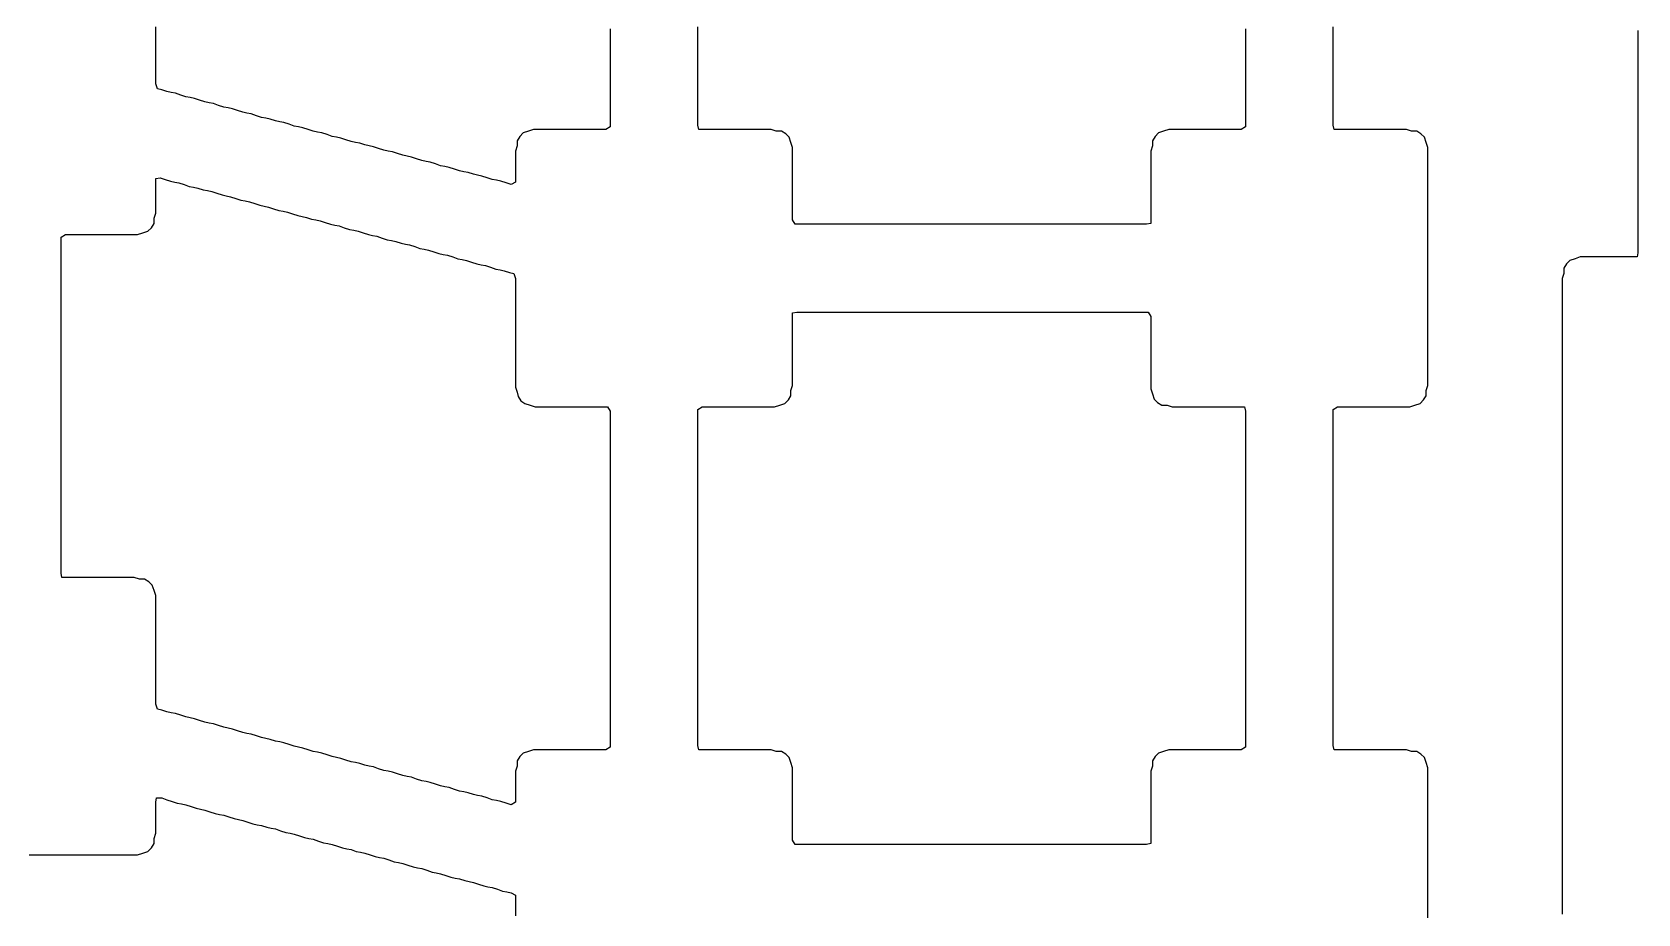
# Model space of a CAD drawing. Header units: metres. Extents: x 1 to 276, y -106 to -1.
# Drawn here: x 229.18 to 275.82, y -78.29 to -52.7 of the extents above; entities that cross this region are included whole.
import ezdxf

# ---------------------------------------------------------------- set-up
doc = ezdxf.new("R2010")
doc.units = ezdxf.units.M

msp = doc.modelspace()

# ---------------------------------------------------------------- linework, layer by layer
at = {"layer": 'PORON'}
for points in [[(245.975, -52.6), (245.975, -52.75), (245.975, -52.9), (245.975, -53.05), (245.975, -53.2), (245.975, -53.35), (245.975, -53.5), (245.975, -53.65), (245.975, -53.8), (245.975, -53.95), (245.975, -54.1), (245.975, -54.25), (245.975, -54.4), (245.975, -54.55), (245.975, -54.7), (245.975, -54.85), (245.975, -55), (245.975, -55.15), (245.975, -55.3), (245.975, -55.45), (245.85, -55.525), (245.7, -55.525), (245.55, -55.525), (245.4, -55.525), (245.25, -55.525), (245.1, -55.525), (244.95, -55.525), (244.8, -55.525), (244.65, -55.525), (244.5, -55.525), (244.35, -55.525), (244.2, -55.525), (244.05, -55.525), (243.9, -55.525), (243.75, -55.525), (243.6, -55.575), (243.45, -55.625), (243.35, -55.725), (243.275, -55.85), (243.275, -56), (243.225, -56.15), (243.225, -56.3), (243.225, -56.45), (243.225, -56.6), (243.225, -56.75), (243.225, -56.9), (243.225, -57.05), (243.1, -57.125), (242.95, -57.075), (242.8, -57.025), (242.675, -57), (242.55, -56.975), (242.4, -56.925), (242.25, -56.875), (242.125, -56.85), (242, -56.825), (241.85, -56.775), (241.725, -56.75), (241.6, -56.725), (241.45, -56.675), (241.3, -56.625), (241.175, -56.6), (241.05, -56.575), (240.9, -56.525), (240.75, -56.475), (240.625, -56.45), (240.5, -56.425), (240.35, -56.375), (240.2, -56.325), (240.075, -56.3), (239.95, -56.275), (239.8, -56.225), (239.65, -56.175), (239.525, -56.15), (239.4, -56.125), (239.25, -56.075), (239.1, -56.025), (238.975, -56), (238.85, -55.975), (238.7, -55.925), (238.575, -55.9), (238.45, -55.875), (238.3, -55.825), (238.15, -55.775), (238.025, -55.75), (237.9, -55.725), (237.75, -55.675), (237.6, -55.625), (237.475, -55.6), (237.35, -55.575), (237.2, -55.525), (237.05, -55.475), (236.925, -55.45), (236.8, -55.425), (236.65, -55.375), (236.5, -55.325), (236.375, -55.3), (236.25, -55.275), (236.1, -55.225), (235.975, -55.2), (235.85, -55.175), (235.7, -55.125), (235.55, -55.075), (235.425, -55.05), (235.3, -55.025), (235.15, -54.975), (235, -54.925), (234.875, -54.9), (234.75, -54.875), (234.6, -54.825), (234.45, -54.775), (234.325, -54.75), (234.2, -54.725), (234.05, -54.675), (233.9, -54.625), (233.775, -54.6), (233.65, -54.575), (233.5, -54.525), (233.35, -54.475), (233.225, -54.45), (233.1, -54.425), (232.95, -54.375), (232.825, -54.35), (232.775, -54.2), (232.775, -54.05), (232.775, -53.9), (232.775, -53.75), (232.775, -53.6), (232.775, -53.45), (232.775, -53.3), (232.775, -53.15), (232.775, -53), (232.775, -52.85), (232.775, -52.7), (232.775, -52.55)], [(264.425, -52.6), (264.425, -52.75), (264.425, -52.9), (264.425, -53.05), (264.425, -53.2), (264.425, -53.35), (264.425, -53.5), (264.425, -53.65), (264.425, -53.8), (264.425, -53.95), (264.425, -54.1), (264.425, -54.25), (264.425, -54.4), (264.425, -54.55), (264.425, -54.7), (264.425, -54.85), (264.425, -55), (264.425, -55.15), (264.425, -55.3), (264.425, -55.45), (264.3, -55.525), (264.15, -55.525), (264, -55.525), (263.85, -55.525), (263.7, -55.525), (263.55, -55.525), (263.4, -55.525), (263.25, -55.525), (263.1, -55.525), (262.95, -55.525), (262.8, -55.525), (262.65, -55.525), (262.5, -55.525), (262.35, -55.525), (262.2, -55.525), (262.05, -55.575), (261.9, -55.625), (261.8, -55.725), (261.725, -55.85), (261.725, -56), (261.675, -56.15), (261.675, -56.3), (261.675, -56.45), (261.675, -56.6), (261.675, -56.75), (261.675, -56.9), (261.675, -57.05), (261.675, -57.2), (261.675, -57.35), (261.675, -57.5), (261.675, -57.65), (261.675, -57.8), (261.675, -57.95), (261.675, -58.1), (261.675, -58.25), (261.55, -58.275), (261.4, -58.275), (261.25, -58.275), (261.1, -58.275), (260.95, -58.275), (260.8, -58.275), (260.65, -58.275), (260.5, -58.275), (260.35, -58.275), (260.2, -58.275), (260.05, -58.275), (259.9, -58.275), (259.75, -58.275), (259.6, -58.275), (259.45, -58.275), (259.3, -58.275), (259.15, -58.275), (259, -58.275), (258.85, -58.275), (258.7, -58.275), (258.55, -58.275), (258.4, -58.275), (258.25, -58.275), (258.1, -58.275), (257.95, -58.275), (257.8, -58.275), (257.65, -58.275), (257.5, -58.275), (257.35, -58.275), (257.2, -58.275), (257.05, -58.275), (256.9, -58.275), (256.75, -58.275), (256.6, -58.275), (256.45, -58.275), (256.3, -58.275), (256.15, -58.275), (256, -58.275), (255.85, -58.275), (255.7, -58.275), (255.55, -58.275), (255.4, -58.275), (255.25, -58.275), (255.1, -58.275), (254.95, -58.275), (254.8, -58.275), (254.65, -58.275), (254.5, -58.275), (254.35, -58.275), (254.2, -58.275), (254.05, -58.275), (253.9, -58.275), (253.75, -58.275), (253.6, -58.275), (253.45, -58.275), (253.3, -58.275), (253.15, -58.275), (253, -58.275), (252.85, -58.275), (252.7, -58.275), (252.55, -58.275), (252.4, -58.275), (252.25, -58.275), (252.1, -58.275), (251.95, -58.275), (251.8, -58.275), (251.65, -58.275), (251.5, -58.275), (251.35, -58.275), (251.275, -58.15), (251.275, -58), (251.275, -57.85), (251.275, -57.7), (251.275, -57.55), (251.275, -57.4), (251.275, -57.25), (251.275, -57.1), (251.275, -56.95), (251.275, -56.8), (251.275, -56.65), (251.275, -56.5), (251.275, -56.35), (251.275, -56.2), (251.275, -56.05), (251.225, -55.9), (251.175, -55.75), (251.075, -55.65), (250.95, -55.575), (250.8, -55.575), (250.65, -55.525), (250.5, -55.525), (250.35, -55.525), (250.2, -55.525), (250.05, -55.525), (249.9, -55.525), (249.75, -55.525), (249.6, -55.525), (249.45, -55.525), (249.3, -55.525), (249.15, -55.525), (249, -55.525), (248.85, -55.525), (248.7, -55.525), (248.55, -55.525), (248.525, -55.4), (248.525, -55.25), (248.525, -55.1), (248.525, -54.95), (248.525, -54.8), (248.525, -54.65), (248.525, -54.5), (248.525, -54.35), (248.525, -54.2), (248.525, -54.05), (248.525, -53.9), (248.525, -53.75), (248.525, -53.6), (248.525, -53.45), (248.525, -53.3), (248.525, -53.15), (248.525, -53), (248.525, -52.85), (248.525, -52.7), (248.525, -52.55)], [(269.725, -78.4), (269.725, -78.25), (269.725, -78.1), (269.725, -77.95), (269.725, -77.8), (269.725, -77.65), (269.725, -77.5), (269.725, -77.35), (269.725, -77.2), (269.725, -77.05), (269.725, -76.9), (269.725, -76.75), (269.725, -76.6), (269.725, -76.45), (269.725, -76.3), (269.725, -76.15), (269.725, -76), (269.725, -75.85), (269.725, -75.7), (269.725, -75.55), (269.725, -75.4), (269.725, -75.25), (269.725, -75.1), (269.725, -74.95), (269.725, -74.8), (269.725, -74.65), (269.725, -74.5), (269.725, -74.35), (269.725, -74.2), (269.725, -74.05), (269.675, -73.9), (269.625, -73.75), (269.525, -73.65), (269.4, -73.575), (269.25, -73.575), (269.1, -73.525), (268.95, -73.525), (268.8, -73.525), (268.65, -73.525), (268.5, -73.525), (268.35, -73.525), (268.2, -73.525), (268.05, -73.525), (267.9, -73.525), (267.75, -73.525), (267.6, -73.525), (267.45, -73.525), (267.3, -73.525), (267.15, -73.525), (267, -73.525), (266.975, -73.4), (266.975, -73.25), (266.975, -73.1), (266.975, -72.95), (266.975, -72.8), (266.975, -72.65), (266.975, -72.5), (266.975, -72.35), (266.975, -72.2), (266.975, -72.05), (266.975, -71.9), (266.975, -71.75), (266.975, -71.6), (266.975, -71.45), (266.975, -71.3), (266.975, -71.15), (266.975, -71), (266.975, -70.85), (266.975, -70.7), (266.975, -70.55), (266.975, -70.4), (266.975, -70.25), (266.975, -70.1), (266.975, -69.95), (266.975, -69.8), (266.975, -69.65), (266.975, -69.5), (266.975, -69.35), (266.975, -69.2), (266.975, -69.05), (266.975, -68.9), (266.975, -68.75), (266.975, -68.6), (266.975, -68.45), (266.975, -68.3), (266.975, -68.15), (266.975, -68), (266.975, -67.85), (266.975, -67.7), (266.975, -67.55), (266.975, -67.4), (266.975, -67.25), (266.975, -67.1), (266.975, -66.95), (266.975, -66.8), (266.975, -66.65), (266.975, -66.5), (266.975, -66.35), (266.975, -66.2), (266.975, -66.05), (266.975, -65.9), (266.975, -65.75), (266.975, -65.6), (266.975, -65.45), (266.975, -65.3), (266.975, -65.15), (266.975, -65), (266.975, -64.85), (266.975, -64.7), (266.975, -64.55), (266.975, -64.4), (266.975, -64.25), (266.975, -64.1), (266.975, -63.95), (266.975, -63.8), (266.975, -63.65), (267.1, -63.575), (267.25, -63.575), (267.4, -63.575), (267.55, -63.575), (267.7, -63.575), (267.85, -63.575), (268, -63.575), (268.15, -63.575), (268.3, -63.575), (268.45, -63.575), (268.6, -63.575), (268.75, -63.575), (268.9, -63.575), (269.05, -63.575), (269.2, -63.575), (269.35, -63.525), (269.5, -63.475), (269.6, -63.375), (269.675, -63.25), (269.675, -63.1), (269.725, -62.95), (269.725, -62.8), (269.725, -62.65), (269.725, -62.5), (269.725, -62.35), (269.725, -62.2), (269.725, -62.05), (269.725, -61.9), (269.725, -61.75), (269.725, -61.6), (269.725, -61.45), (269.725, -61.3), (269.725, -61.15), (269.725, -61), (269.725, -60.85), (269.725, -60.7), (269.725, -60.55), (269.725, -60.4), (269.725, -60.25), (269.725, -60.1), (269.725, -59.95), (269.725, -59.8), (269.725, -59.65), (269.725, -59.5), (269.725, -59.35), (269.725, -59.2), (269.725, -59.05), (269.725, -58.9), (269.725, -58.75), (269.725, -58.6), (269.725, -58.45), (269.725, -58.3), (269.725, -58.15), (269.725, -58), (269.725, -57.85), (269.725, -57.7), (269.725, -57.55), (269.725, -57.4), (269.725, -57.25), (269.725, -57.1), (269.725, -56.95), (269.725, -56.8), (269.725, -56.65), (269.725, -56.5), (269.725, -56.35), (269.725, -56.2), (269.725, -56.05), (269.675, -55.9), (269.625, -55.75), (269.525, -55.65), (269.4, -55.575), (269.25, -55.575), (269.1, -55.525), (268.95, -55.525), (268.8, -55.525), (268.65, -55.525), (268.5, -55.525), (268.35, -55.525), (268.2, -55.525), (268.05, -55.525), (267.9, -55.525), (267.75, -55.525), (267.6, -55.525), (267.45, -55.525), (267.3, -55.525), (267.15, -55.525), (267, -55.525), (266.975, -55.4), (266.975, -55.25), (266.975, -55.1), (266.975, -54.95), (266.975, -54.8), (266.975, -54.65), (266.975, -54.5), (266.975, -54.35), (266.975, -54.2), (266.975, -54.05), (266.975, -53.9), (266.975, -53.75), (266.975, -53.6), (266.975, -53.45), (266.975, -53.3), (266.975, -53.15), (266.975, -53), (266.975, -52.85), (266.975, -52.7), (266.975, -52.55)], [(275.825, -52.65), (275.825, -52.8), (275.825, -52.95), (275.825, -53.1), (275.825, -53.25), (275.825, -53.4), (275.825, -53.55), (275.825, -53.7), (275.825, -53.85), (275.825, -54), (275.825, -54.15), (275.825, -54.3), (275.825, -54.45), (275.825, -54.6), (275.825, -54.75), (275.825, -54.9), (275.825, -55.05), (275.825, -55.2), (275.825, -55.35), (275.825, -55.5), (275.825, -55.65), (275.825, -55.8), (275.825, -55.95), (275.825, -56.1), (275.825, -56.25), (275.825, -56.4), (275.825, -56.55), (275.825, -56.7), (275.825, -56.85), (275.825, -57), (275.825, -57.15), (275.825, -57.3), (275.825, -57.45), (275.825, -57.6), (275.825, -57.75), (275.825, -57.9), (275.825, -58.05), (275.825, -58.2), (275.825, -58.35), (275.825, -58.5), (275.825, -58.65), (275.825, -58.8), (275.825, -58.95), (275.825, -59.1), (275.8, -59.225), (275.65, -59.225), (275.5, -59.225), (275.35, -59.225), (275.2, -59.225), (275.05, -59.225), (274.9, -59.225), (274.75, -59.225), (274.6, -59.225), (274.45, -59.225), (274.3, -59.225), (274.15, -59.225), (274, -59.275), (273.85, -59.325), (273.75, -59.425), (273.675, -59.55), (273.675, -59.7), (273.625, -59.85), (273.625, -60), (273.625, -60.15), (273.625, -60.3), (273.625, -60.45), (273.625, -60.6), (273.625, -60.75), (273.625, -60.9), (273.625, -61.05), (273.625, -61.2), (273.625, -61.35), (273.625, -61.5), (273.625, -61.65), (273.625, -61.8), (273.625, -61.95), (273.625, -62.1), (273.625, -62.25), (273.625, -62.4), (273.625, -62.55), (273.625, -62.7), (273.625, -62.85), (273.625, -63), (273.625, -63.15), (273.625, -63.3), (273.625, -63.45), (273.625, -63.6), (273.625, -63.75), (273.625, -63.9), (273.625, -64.05), (273.625, -64.2), (273.625, -64.35), (273.625, -64.5), (273.625, -64.65), (273.625, -64.8), (273.625, -64.95), (273.625, -65.1), (273.625, -65.25), (273.625, -65.4), (273.625, -65.55), (273.625, -65.7), (273.625, -65.85), (273.625, -66), (273.625, -66.15), (273.625, -66.3), (273.625, -66.45), (273.625, -66.6), (273.625, -66.75), (273.625, -66.9), (273.625, -67.05), (273.625, -67.2), (273.625, -67.35), (273.625, -67.5), (273.625, -67.65), (273.625, -67.8), (273.625, -67.95), (273.625, -68.1), (273.625, -68.25), (273.625, -68.4), (273.625, -68.55), (273.625, -68.7), (273.625, -68.85), (273.625, -69), (273.625, -69.15), (273.625, -69.3), (273.625, -69.45), (273.625, -69.6), (273.625, -69.75), (273.625, -69.9), (273.625, -70.05), (273.625, -70.2), (273.625, -70.35), (273.625, -70.5), (273.625, -70.65), (273.625, -70.8), (273.625, -70.95), (273.625, -71.1), (273.625, -71.25), (273.625, -71.4), (273.625, -71.55), (273.625, -71.7), (273.625, -71.85), (273.625, -72), (273.625, -72.15), (273.625, -72.3), (273.625, -72.45), (273.625, -72.6), (273.625, -72.75), (273.625, -72.9), (273.625, -73.05), (273.625, -73.2), (273.625, -73.35), (273.625, -73.5), (273.625, -73.65), (273.625, -73.8), (273.625, -73.95), (273.625, -74.1), (273.625, -74.25), (273.625, -74.4), (273.625, -74.55), (273.625, -74.7), (273.625, -74.85), (273.625, -75), (273.625, -75.15), (273.625, -75.3), (273.625, -75.45), (273.625, -75.6), (273.625, -75.75), (273.625, -75.9), (273.625, -76.05), (273.625, -76.2), (273.625, -76.35), (273.625, -76.5), (273.625, -76.65), (273.625, -76.8), (273.625, -76.95), (273.625, -77.1), (273.625, -77.25), (273.625, -77.4), (273.625, -77.55), (273.625, -77.7), (273.625, -77.85), (273.625, -78), (273.625, -78.15), (273.625, -78.3)], [(229.1, -76.575), (229.25, -76.575), (229.4, -76.575), (229.55, -76.575), (229.7, -76.575), (229.85, -76.575), (230, -76.575), (230.15, -76.575), (230.3, -76.575), (230.45, -76.575), (230.6, -76.575), (230.75, -76.575), (230.9, -76.575), (231.05, -76.575), (231.2, -76.575), (231.35, -76.575), (231.5, -76.575), (231.65, -76.575), (231.8, -76.575), (231.95, -76.575), (232.1, -76.575), (232.25, -76.575), (232.4, -76.525), (232.55, -76.475), (232.65, -76.375), (232.725, -76.25), (232.725, -76.1), (232.775, -75.95), (232.775, -75.8), (232.775, -75.65), (232.775, -75.5), (232.775, -75.35), (232.775, -75.2), (232.775, -75.05), (232.8, -74.925), (232.95, -74.925), (233.1, -74.975), (233.25, -75.025), (233.4, -75.075), (233.525, -75.1), (233.65, -75.125), (233.8, -75.175), (233.95, -75.225), (234.075, -75.25), (234.2, -75.275), (234.35, -75.325), (234.5, -75.375), (234.625, -75.4), (234.75, -75.425), (234.9, -75.475), (235.05, -75.525), (235.175, -75.55), (235.3, -75.575), (235.45, -75.625), (235.6, -75.675), (235.725, -75.7), (235.85, -75.725), (236, -75.775), (236.125, -75.8), (236.25, -75.825), (236.4, -75.875), (236.55, -75.925), (236.675, -75.95), (236.8, -75.975), (236.95, -76.025), (237.1, -76.075), (237.225, -76.1), (237.35, -76.125), (237.5, -76.175), (237.65, -76.225), (237.775, -76.25), (237.9, -76.275), (238.05, -76.325), (238.2, -76.375), (238.325, -76.4), (238.45, -76.425), (238.6, -76.475), (238.725, -76.5), (238.85, -76.525), (239, -76.575), (239.15, -76.625), (239.275, -76.65), (239.4, -76.675), (239.55, -76.725), (239.7, -76.775), (239.825, -76.8), (239.95, -76.825), (240.1, -76.875), (240.25, -76.925), (240.375, -76.95), (240.5, -76.975), (240.65, -77.025), (240.8, -77.075), (240.925, -77.1), (241.05, -77.125), (241.2, -77.175), (241.35, -77.225), (241.475, -77.25), (241.6, -77.275), (241.75, -77.325), (241.875, -77.35), (242, -77.375), (242.15, -77.425), (242.3, -77.475), (242.425, -77.5), (242.55, -77.525), (242.7, -77.575), (242.85, -77.625), (242.975, -77.65), (243.1, -77.675), (243.225, -77.75), (243.225, -77.9), (243.225, -78.05), (243.225, -78.2), (243.225, -78.35)]]:
    msp.add_lwpolyline(points, dxfattribs=at)
for points in [[(232.775, -56.95), (232.9, -56.925), (233.05, -56.975), (233.2, -57.025), (233.325, -57.05), (233.45, -57.075), (233.6, -57.125), (233.75, -57.175), (233.875, -57.2), (234, -57.225), (234.15, -57.275), (234.275, -57.3), (234.4, -57.325), (234.55, -57.375), (234.7, -57.425), (234.825, -57.45), (234.95, -57.475), (235.1, -57.525), (235.25, -57.575), (235.375, -57.6), (235.5, -57.625), (235.65, -57.675), (235.8, -57.725), (235.925, -57.75), (236.05, -57.775), (236.2, -57.825), (236.35, -57.875), (236.475, -57.9), (236.6, -57.925), (236.75, -57.975), (236.9, -58.025), (237.025, -58.05), (237.15, -58.075), (237.3, -58.125), (237.425, -58.15), (237.55, -58.175), (237.7, -58.225), (237.85, -58.275), (237.975, -58.3), (238.1, -58.325), (238.25, -58.375), (238.4, -58.425), (238.525, -58.45), (238.65, -58.475), (238.8, -58.525), (238.95, -58.575), (239.075, -58.6), (239.2, -58.625), (239.35, -58.675), (239.5, -58.725), (239.625, -58.75), (239.75, -58.775), (239.9, -58.825), (240.025, -58.85), (240.15, -58.875), (240.3, -58.925), (240.45, -58.975), (240.575, -59), (240.7, -59.025), (240.85, -59.075), (241, -59.125), (241.125, -59.15), (241.25, -59.175), (241.4, -59.225), (241.55, -59.275), (241.675, -59.3), (241.8, -59.325), (241.95, -59.375), (242.1, -59.425), (242.225, -59.45), (242.35, -59.475), (242.5, -59.525), (242.65, -59.575), (242.775, -59.6), (242.9, -59.625), (243.05, -59.675), (243.175, -59.7), (243.225, -59.85), (243.225, -60), (243.225, -60.15), (243.225, -60.3), (243.225, -60.45), (243.225, -60.6), (243.225, -60.75), (243.225, -60.9), (243.225, -61.05), (243.225, -61.2), (243.225, -61.35), (243.225, -61.5), (243.225, -61.65), (243.225, -61.8), (243.225, -61.95), (243.225, -62.1), (243.225, -62.25), (243.225, -62.4), (243.225, -62.55), (243.225, -62.7), (243.225, -62.85), (243.225, -63), (243.275, -63.15), (243.3, -63.275), (243.375, -63.4), (243.5, -63.475), (243.65, -63.525), (243.8, -63.575), (243.95, -63.575), (244.1, -63.575), (244.25, -63.575), (244.4, -63.575), (244.55, -63.575), (244.7, -63.575), (244.85, -63.575), (245, -63.575), (245.15, -63.575), (245.3, -63.575), (245.45, -63.575), (245.6, -63.575), (245.75, -63.575), (245.9, -63.575), (245.975, -63.7), (245.975, -63.85), (245.975, -64), (245.975, -64.15), (245.975, -64.3), (245.975, -64.45), (245.975, -64.6), (245.975, -64.75), (245.975, -64.9), (245.975, -65.05), (245.975, -65.2), (245.975, -65.35), (245.975, -65.5), (245.975, -65.65), (245.975, -65.8), (245.975, -65.95), (245.975, -66.1), (245.975, -66.25), (245.975, -66.4), (245.975, -66.55), (245.975, -66.7), (245.975, -66.85), (245.975, -67), (245.975, -67.15), (245.975, -67.3), (245.975, -67.45), (245.975, -67.6), (245.975, -67.75), (245.975, -67.9), (245.975, -68.05), (245.975, -68.2), (245.975, -68.35), (245.975, -68.5), (245.975, -68.65), (245.975, -68.8), (245.975, -68.95), (245.975, -69.1), (245.975, -69.25), (245.975, -69.4), (245.975, -69.55), (245.975, -69.7), (245.975, -69.85), (245.975, -70), (245.975, -70.15), (245.975, -70.3), (245.975, -70.45), (245.975, -70.6), (245.975, -70.75), (245.975, -70.9), (245.975, -71.05), (245.975, -71.2), (245.975, -71.35), (245.975, -71.5), (245.975, -71.65), (245.975, -71.8), (245.975, -71.95), (245.975, -72.1), (245.975, -72.25), (245.975, -72.4), (245.975, -72.55), (245.975, -72.7), (245.975, -72.85), (245.975, -73), (245.975, -73.15), (245.975, -73.3), (245.975, -73.45), (245.85, -73.525), (245.7, -73.525), (245.55, -73.525), (245.4, -73.525), (245.25, -73.525), (245.1, -73.525), (244.95, -73.525), (244.8, -73.525), (244.65, -73.525), (244.5, -73.525), (244.35, -73.525), (244.2, -73.525), (244.05, -73.525), (243.9, -73.525), (243.75, -73.525), (243.6, -73.575), (243.45, -73.625), (243.35, -73.725), (243.275, -73.85), (243.275, -74), (243.225, -74.15), (243.225, -74.3), (243.225, -74.45), (243.225, -74.6), (243.225, -74.75), (243.225, -74.9), (243.225, -75.05), (243.1, -75.125), (242.95, -75.075), (242.8, -75.025), (242.675, -75), (242.55, -74.975), (242.4, -74.925), (242.25, -74.875), (242.125, -74.85), (242, -74.825), (241.85, -74.775), (241.725, -74.75), (241.6, -74.725), (241.45, -74.675), (241.3, -74.625), (241.175, -74.6), (241.05, -74.575), (240.9, -74.525), (240.75, -74.475), (240.625, -74.45), (240.5, -74.425), (240.35, -74.375), (240.2, -74.325), (240.075, -74.3), (239.95, -74.275), (239.8, -74.225), (239.65, -74.175), (239.525, -74.15), (239.4, -74.125), (239.25, -74.075), (239.1, -74.025), (238.975, -74), (238.85, -73.975), (238.7, -73.925), (238.575, -73.9), (238.45, -73.875), (238.3, -73.825), (238.15, -73.775), (238.025, -73.75), (237.9, -73.725), (237.75, -73.675), (237.6, -73.625), (237.475, -73.6), (237.35, -73.575), (237.2, -73.525), (237.05, -73.475), (236.925, -73.45), (236.8, -73.425), (236.65, -73.375), (236.5, -73.325), (236.375, -73.3), (236.25, -73.275), (236.1, -73.225), (235.975, -73.2), (235.85, -73.175), (235.7, -73.125), (235.55, -73.075), (235.425, -73.05), (235.3, -73.025), (235.15, -72.975), (235, -72.925), (234.875, -72.9), (234.75, -72.875), (234.6, -72.825), (234.45, -72.775), (234.325, -72.75), (234.2, -72.725), (234.05, -72.675), (233.9, -72.625), (233.775, -72.6), (233.65, -72.575), (233.5, -72.525), (233.35, -72.475), (233.225, -72.45), (233.1, -72.425), (232.95, -72.375), (232.825, -72.35), (232.775, -72.2), (232.775, -72.05), (232.775, -71.9), (232.775, -71.75), (232.775, -71.6), (232.775, -71.45), (232.775, -71.3), (232.775, -71.15), (232.775, -71), (232.775, -70.85), (232.775, -70.7), (232.775, -70.55), (232.775, -70.4), (232.775, -70.25), (232.775, -70.1), (232.775, -69.95), (232.775, -69.8), (232.775, -69.65), (232.775, -69.5), (232.775, -69.35), (232.775, -69.2), (232.775, -69.05), (232.725, -68.9), (232.675, -68.75), (232.575, -68.65), (232.45, -68.575), (232.3, -68.575), (232.15, -68.525), (232, -68.525), (231.85, -68.525), (231.7, -68.525), (231.55, -68.525), (231.4, -68.525), (231.25, -68.525), (231.1, -68.525), (230.95, -68.525), (230.8, -68.525), (230.65, -68.525), (230.5, -68.525), (230.35, -68.525), (230.2, -68.525), (230.05, -68.525), (230.025, -68.4), (230.025, -68.25), (230.025, -68.1), (230.025, -67.95), (230.025, -67.8), (230.025, -67.65), (230.025, -67.5), (230.025, -67.35), (230.025, -67.2), (230.025, -67.05), (230.025, -66.9), (230.025, -66.75), (230.025, -66.6), (230.025, -66.45), (230.025, -66.3), (230.025, -66.15), (230.025, -66), (230.025, -65.85), (230.025, -65.7), (230.025, -65.55), (230.025, -65.4), (230.025, -65.25), (230.025, -65.1), (230.025, -64.95), (230.025, -64.8), (230.025, -64.65), (230.025, -64.5), (230.025, -64.35), (230.025, -64.2), (230.025, -64.05), (230.025, -63.9), (230.025, -63.75), (230.025, -63.6), (230.025, -63.45), (230.025, -63.3), (230.025, -63.15), (230.025, -63), (230.025, -62.85), (230.025, -62.7), (230.025, -62.55), (230.025, -62.4), (230.025, -62.25), (230.025, -62.1), (230.025, -61.95), (230.025, -61.8), (230.025, -61.65), (230.025, -61.5), (230.025, -61.35), (230.025, -61.2), (230.025, -61.05), (230.025, -60.9), (230.025, -60.75), (230.025, -60.6), (230.025, -60.45), (230.025, -60.3), (230.025, -60.15), (230.025, -60), (230.025, -59.85), (230.025, -59.7), (230.025, -59.55), (230.025, -59.4), (230.025, -59.25), (230.025, -59.1), (230.025, -58.95), (230.025, -58.8), (230.025, -58.65), (230.15, -58.575), (230.3, -58.575), (230.45, -58.575), (230.6, -58.575), (230.75, -58.575), (230.9, -58.575), (231.05, -58.575), (231.2, -58.575), (231.35, -58.575), (231.5, -58.575), (231.65, -58.575), (231.8, -58.575), (231.95, -58.575), (232.1, -58.575), (232.25, -58.575), (232.4, -58.525), (232.55, -58.475), (232.65, -58.375), (232.725, -58.25), (232.725, -58.1), (232.775, -57.95), (232.775, -57.8), (232.775, -57.65), (232.775, -57.5), (232.775, -57.35), (232.775, -57.2), (232.775, -57.05), (232.775, -56.95)], [(251.275, -60.85), (251.4, -60.825), (251.55, -60.825), (251.7, -60.825), (251.85, -60.825), (252, -60.825), (252.15, -60.825), (252.3, -60.825), (252.45, -60.825), (252.6, -60.825), (252.75, -60.825), (252.9, -60.825), (253.05, -60.825), (253.2, -60.825), (253.35, -60.825), (253.5, -60.825), (253.65, -60.825), (253.8, -60.825), (253.95, -60.825), (254.1, -60.825), (254.25, -60.825), (254.4, -60.825), (254.55, -60.825), (254.7, -60.825), (254.85, -60.825), (255, -60.825), (255.15, -60.825), (255.3, -60.825), (255.45, -60.825), (255.6, -60.825), (255.75, -60.825), (255.9, -60.825), (256.05, -60.825), (256.2, -60.825), (256.35, -60.825), (256.5, -60.825), (256.65, -60.825), (256.8, -60.825), (256.95, -60.825), (257.1, -60.825), (257.25, -60.825), (257.4, -60.825), (257.55, -60.825), (257.7, -60.825), (257.85, -60.825), (258, -60.825), (258.15, -60.825), (258.3, -60.825), (258.45, -60.825), (258.6, -60.825), (258.75, -60.825), (258.9, -60.825), (259.05, -60.825), (259.2, -60.825), (259.35, -60.825), (259.5, -60.825), (259.65, -60.825), (259.8, -60.825), (259.95, -60.825), (260.1, -60.825), (260.25, -60.825), (260.4, -60.825), (260.55, -60.825), (260.7, -60.825), (260.85, -60.825), (261, -60.825), (261.15, -60.825), (261.3, -60.825), (261.45, -60.825), (261.6, -60.825), (261.675, -60.95), (261.675, -61.1), (261.675, -61.25), (261.675, -61.4), (261.675, -61.55), (261.675, -61.7), (261.675, -61.85), (261.675, -62), (261.675, -62.15), (261.675, -62.3), (261.675, -62.45), (261.675, -62.6), (261.675, -62.75), (261.675, -62.9), (261.675, -63.05), (261.725, -63.2), (261.775, -63.35), (261.875, -63.45), (262, -63.525), (262.15, -63.525), (262.3, -63.575), (262.45, -63.575), (262.6, -63.575), (262.75, -63.575), (262.9, -63.575), (263.05, -63.575), (263.2, -63.575), (263.35, -63.575), (263.5, -63.575), (263.65, -63.575), (263.8, -63.575), (263.95, -63.575), (264.1, -63.575), (264.25, -63.575), (264.4, -63.575), (264.425, -63.7), (264.425, -63.85), (264.425, -64), (264.425, -64.15), (264.425, -64.3), (264.425, -64.45), (264.425, -64.6), (264.425, -64.75), (264.425, -64.9), (264.425, -65.05), (264.425, -65.2), (264.425, -65.35), (264.425, -65.5), (264.425, -65.65), (264.425, -65.8), (264.425, -65.95), (264.425, -66.1), (264.425, -66.25), (264.425, -66.4), (264.425, -66.55), (264.425, -66.7), (264.425, -66.85), (264.425, -67), (264.425, -67.15), (264.425, -67.3), (264.425, -67.45), (264.425, -67.6), (264.425, -67.75), (264.425, -67.9), (264.425, -68.05), (264.425, -68.2), (264.425, -68.35), (264.425, -68.5), (264.425, -68.65), (264.425, -68.8), (264.425, -68.95), (264.425, -69.1), (264.425, -69.25), (264.425, -69.4), (264.425, -69.55), (264.425, -69.7), (264.425, -69.85), (264.425, -70), (264.425, -70.15), (264.425, -70.3), (264.425, -70.45), (264.425, -70.6), (264.425, -70.75), (264.425, -70.9), (264.425, -71.05), (264.425, -71.2), (264.425, -71.35), (264.425, -71.5), (264.425, -71.65), (264.425, -71.8), (264.425, -71.95), (264.425, -72.1), (264.425, -72.25), (264.425, -72.4), (264.425, -72.55), (264.425, -72.7), (264.425, -72.85), (264.425, -73), (264.425, -73.15), (264.425, -73.3), (264.425, -73.45), (264.3, -73.525), (264.15, -73.525), (264, -73.525), (263.85, -73.525), (263.7, -73.525), (263.55, -73.525), (263.4, -73.525), (263.25, -73.525), (263.1, -73.525), (262.95, -73.525), (262.8, -73.525), (262.65, -73.525), (262.5, -73.525), (262.35, -73.525), (262.2, -73.525), (262.05, -73.575), (261.9, -73.625), (261.8, -73.725), (261.725, -73.85), (261.725, -74), (261.675, -74.15), (261.675, -74.3), (261.675, -74.45), (261.675, -74.6), (261.675, -74.75), (261.675, -74.9), (261.675, -75.05), (261.675, -75.2), (261.675, -75.35), (261.675, -75.5), (261.675, -75.65), (261.675, -75.8), (261.675, -75.95), (261.675, -76.1), (261.675, -76.25), (261.55, -76.275), (261.4, -76.275), (261.25, -76.275), (261.1, -76.275), (260.95, -76.275), (260.8, -76.275), (260.65, -76.275), (260.5, -76.275), (260.35, -76.275), (260.2, -76.275), (260.05, -76.275), (259.9, -76.275), (259.75, -76.275), (259.6, -76.275), (259.45, -76.275), (259.3, -76.275), (259.15, -76.275), (259, -76.275), (258.85, -76.275), (258.7, -76.275), (258.55, -76.275), (258.4, -76.275), (258.25, -76.275), (258.1, -76.275), (257.95, -76.275), (257.8, -76.275), (257.65, -76.275), (257.5, -76.275), (257.35, -76.275), (257.2, -76.275), (257.05, -76.275), (256.9, -76.275), (256.75, -76.275), (256.6, -76.275), (256.45, -76.275), (256.3, -76.275), (256.15, -76.275), (256, -76.275), (255.85, -76.275), (255.7, -76.275), (255.55, -76.275), (255.4, -76.275), (255.25, -76.275), (255.1, -76.275), (254.95, -76.275), (254.8, -76.275), (254.65, -76.275), (254.5, -76.275), (254.35, -76.275), (254.2, -76.275), (254.05, -76.275), (253.9, -76.275), (253.75, -76.275), (253.6, -76.275), (253.45, -76.275), (253.3, -76.275), (253.15, -76.275), (253, -76.275), (252.85, -76.275), (252.7, -76.275), (252.55, -76.275), (252.4, -76.275), (252.25, -76.275), (252.1, -76.275), (251.95, -76.275), (251.8, -76.275), (251.65, -76.275), (251.5, -76.275), (251.35, -76.275), (251.275, -76.15), (251.275, -76), (251.275, -75.85), (251.275, -75.7), (251.275, -75.55), (251.275, -75.4), (251.275, -75.25), (251.275, -75.1), (251.275, -74.95), (251.275, -74.8), (251.275, -74.65), (251.275, -74.5), (251.275, -74.35), (251.275, -74.2), (251.275, -74.05), (251.225, -73.9), (251.175, -73.75), (251.075, -73.65), (250.95, -73.575), (250.8, -73.575), (250.65, -73.525), (250.5, -73.525), (250.35, -73.525), (250.2, -73.525), (250.05, -73.525), (249.9, -73.525), (249.75, -73.525), (249.6, -73.525), (249.45, -73.525), (249.3, -73.525), (249.15, -73.525), (249, -73.525), (248.85, -73.525), (248.7, -73.525), (248.55, -73.525), (248.525, -73.4), (248.525, -73.25), (248.525, -73.1), (248.525, -72.95), (248.525, -72.8), (248.525, -72.65), (248.525, -72.5), (248.525, -72.35), (248.525, -72.2), (248.525, -72.05), (248.525, -71.9), (248.525, -71.75), (248.525, -71.6), (248.525, -71.45), (248.525, -71.3), (248.525, -71.15), (248.525, -71), (248.525, -70.85), (248.525, -70.7), (248.525, -70.55), (248.525, -70.4), (248.525, -70.25), (248.525, -70.1), (248.525, -69.95), (248.525, -69.8), (248.525, -69.65), (248.525, -69.5), (248.525, -69.35), (248.525, -69.2), (248.525, -69.05), (248.525, -68.9), (248.525, -68.75), (248.525, -68.6), (248.525, -68.45), (248.525, -68.3), (248.525, -68.15), (248.525, -68), (248.525, -67.85), (248.525, -67.7), (248.525, -67.55), (248.525, -67.4), (248.525, -67.25), (248.525, -67.1), (248.525, -66.95), (248.525, -66.8), (248.525, -66.65), (248.525, -66.5), (248.525, -66.35), (248.525, -66.2), (248.525, -66.05), (248.525, -65.9), (248.525, -65.75), (248.525, -65.6), (248.525, -65.45), (248.525, -65.3), (248.525, -65.15), (248.525, -65), (248.525, -64.85), (248.525, -64.7), (248.525, -64.55), (248.525, -64.4), (248.525, -64.25), (248.525, -64.1), (248.525, -63.95), (248.525, -63.8), (248.525, -63.65), (248.65, -63.575), (248.8, -63.575), (248.95, -63.575), (249.1, -63.575), (249.25, -63.575), (249.4, -63.575), (249.55, -63.575), (249.7, -63.575), (249.85, -63.575), (250, -63.575), (250.15, -63.575), (250.3, -63.575), (250.45, -63.575), (250.6, -63.575), (250.75, -63.575), (250.9, -63.525), (251.05, -63.475), (251.15, -63.375), (251.225, -63.25), (251.225, -63.1), (251.275, -62.95), (251.275, -62.8), (251.275, -62.65), (251.275, -62.5), (251.275, -62.35), (251.275, -62.2), (251.275, -62.05), (251.275, -61.9), (251.275, -61.75), (251.275, -61.6), (251.275, -61.45), (251.275, -61.3), (251.275, -61.15), (251.275, -61), (251.275, -60.85)]]:
    msp.add_lwpolyline(points, close=True, dxfattribs=at)

doc.saveas('drawing.dxf')
